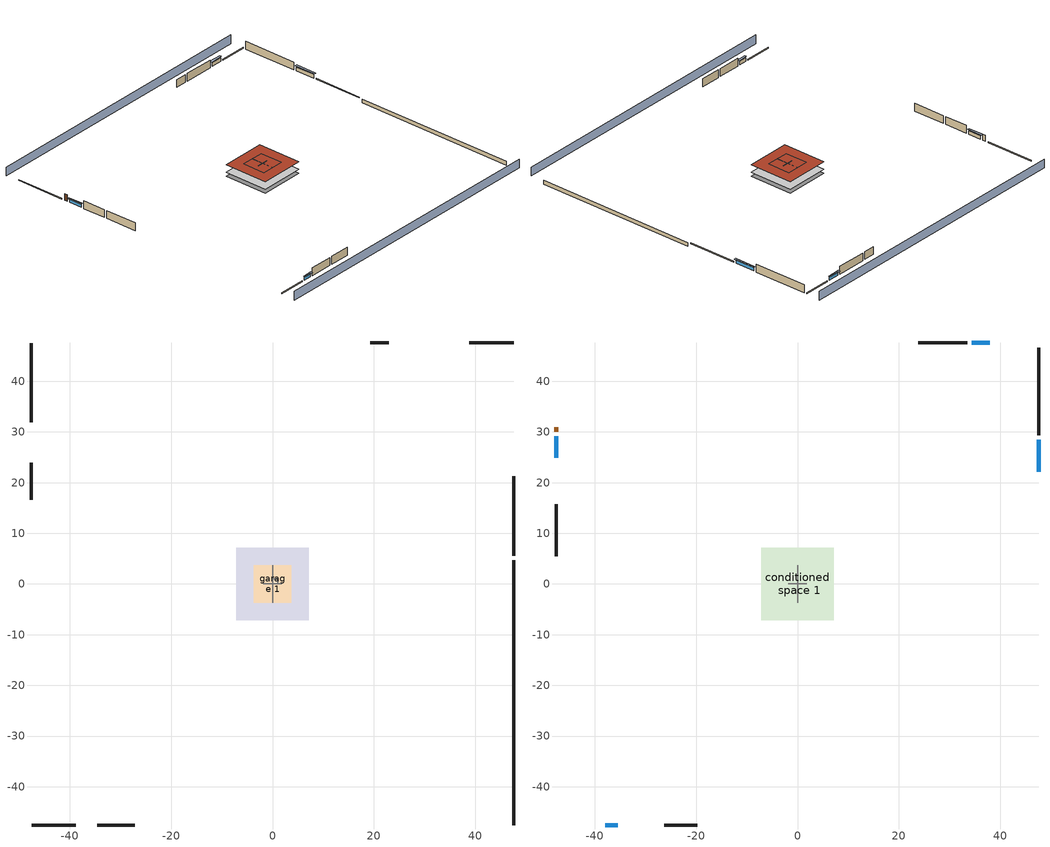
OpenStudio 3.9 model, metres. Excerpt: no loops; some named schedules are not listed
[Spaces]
garage 1
 floor foundation (Slab1 construction): -3.66,-3.66 -3.66,3.66 3.66,3.66 3.66,-3.66 z0
 wall outside (Wall1 construction): -34.54,-47.56 -27.22,-47.56 z0.3:2.74
 wall outside (Wall2 construction): -47.56,23.97 -47.56,16.65 z0.3:2.74
 wall outside (Wall9 construction): 22.93,47.56 19.27,47.56 z0.3:2.74
 wall to conditioned space 1 (Wall5 construction Reversed): 0,-3.66 0,3.66 z0.3:2.74
 wall to conditioned space 1 (Wall6 construction Reversed): 1.83,0 -1.83,0 z0.3:2.74
 roof outside (Roof1 construction): -3.66,3.66 -3.66,-3.66 3.66,-3.66 3.66,3.66 z2.74
crawlspace - vented 1
 floor foundation (Slab2 construction): -7.11,-7.11 -7.11,7.11 7.11,7.11 7.11,-7.11 z-0.91
 wall outside (RimJoist1 construction): 47.56,5.59 47.56,21.25 z0.3:0.61
 wall outside (RimJoist2 construction): -47.56,-47.56 -38.87,-47.56 z0.3:0.61
 wall outside (RimJoist3 construction): -47.56,47.56 -47.56,31.89 z0.3:0.61
 wall outside (RimJoist4 construction): 47.56,47.56 38.87,47.56 z0.3:0.61
 wall foundation (FoundationWall1 construction): 47.56,-47.56 47.56,4.66 z-0.91:0.3
central ac and furnace airloop ret air space
 floor adiabatic (AdiabaticConst): 0,0 0,1 1,1 1,0 z0
 wall adiabatic (AdiabaticConst): 0,1 0,0 1,0 1,1 0,1 z0:1
 ceiling adiabatic (AdiabaticConst): 1,0 1,1 0,1 0,0 z1
conditioned space 1
 floor to crawlspace - vented 1 (Floor1 construction): -7.11,-7.11 -7.11,7.11 7.11,7.11 7.11,-7.11 z0.3
 wall outside (Wall3 construction): 47.56,29.36 47.56,46.63 z0.3:2.74
 wall outside (Wall4 construction): -26.29,-47.56 -19.81,-47.56 z0.3:2.74
 wall outside (Wall7 construction): -47.56,15.73 -47.56,5.44 z0.3:2.74
 wall outside (Wall8 construction): 33.45,47.56 23.86,47.56 z0.3:2.74
 wall outside (AdiabaticWallConstruction): 47.56,22.18 47.56,28.43 z0.3:1.49; -37.94,-47.56 -35.47,-47.56 / -47.56,29.12 -47.56,24.9 z0.3:1.43; 37.94,47.56 34.38,47.56 z0.3:1.46
 wall outside (AdiabaticWallConstruction 1): -47.56,30.96 -47.56,30.04 z0.3:2.34
 window (WindowConstruction): 47.56,22.18 47.56,28.43 z0.3:1.49
 window (WindowConstruction 1): -37.94,-47.56 -35.47,-47.56 z0.3:1.43
 window (WindowConstruction 2): -47.56,29.12 -47.56,24.9 z0.3:1.43
 window (WindowConstruction 3): 37.94,47.56 34.38,47.56 z0.3:1.46
 door (Door): -47.56,30.96 -47.56,30.05 z0.3:2.34
 roof outside (Roof2 construction): -7.11,7.11 -7.11,-7.11 7.11,-7.11 7.11,7.11 z2.74
shading: 47.56,52.13 -47.56,52.13 / -47.56,-52.13 47.56,-52.13 z0:2.74; 47.56,28.74 47.56,21.88 48.16,21.88 48.16,28.74 z1.8; -35.16,-47.56 -38.24,-47.56 -38.24,-48.16 -35.16,-48.16 z1.74; -47.56,24.59 -47.56,29.42 -48.16,29.42 -48.16,24.59 z1.74; 34.07,47.56 38.24,47.56 38.24,48.16 34.07,48.16 z1.77
[Site]
Portland Intl Arpt_OR: Latitude {deg}=45.59; Longitude {deg}=-122.6; Time Zone {hr}=-8; Elevation {m}=33; Terrain=Suburbs; Keep Site Location Information=Yes
[Site:GroundTemperature:Shallow]
10.2558, 8.96328, 8.85977, 9.47314, 11.9355, 14.3863, 16.5111, 17.8571, 17.9714, 16.8767, 14.8061, 12.4304
[Site:WaterMainsTemperature]
Calculation Method=Schedule; Temperature Schedule=mains temperature schedule
[Building]
Building 1
[Material] Roughness=Rough
Name | Thickness {m} | Conductivity {W/m-K} | Density {kg/m3} | Specific Heat {J/kg-K} | Thermal Absorptance | Solar Absorptance | Visible Absorptance
asphalt or fiberglass shingles | 0.00635 | 0.162714 | 1121.4 | 1465.45 | 0.9 | 0.85 | 0.85
roof rigid ins | 0.00254769 | 0.029427 | 32.04 | 1214.23 | 0.9 | 0.7 | 0.7
osb sheathing 0.5 in. | 0.0127 | 0.115458 | 512.64 | 1214.23 | 0.9 | 0.6 | 0.6
roof rigid ins 1; floor rigid ins | 0.051816 | 0.029427 | 32.04 | 1214.23 | 0.9 | 0.7 | 0.7
osb sheathing 0.75 in. | 0.01905 | 0.115458 | 512.64 | 1214.23 | 0.9 | 0.7 | 0.7
roof stud and cavity | 0.2032 | 0.667294 | 78.34581 | 1123.46 | 0.9 | 0.7 | 0.7
gypsum board | 0.0127 | 0.160291 | 801 | 837.4 | 0.9 | 0.6 | 0.6
wood siding | 0.0254 | 0.102417 | 544.68 | 1172.36 | 0.9 | 0.85 | 0.85
osb sheathing 0.5 in. 1 | 0.0127 | 0.115458 | 512.64 | 1214.23 | 0.9 | 0.7 | 0.7
wall stud and cavity | 0.1397 | 0.727959 | 139.0536 | 1170.24 | 0.9 | 0.6 | 0.6
wall stud and cavity 1 | 0.1397 | 0.0782429 | 139.0536 | 1170.24 | 0.9 | 0.7 | 0.7
wall rigid ins; wall rigid ins 1 | 0.051816 | 0.029427 | 32.04 | 1214.23
wall stud and cavity 2 | 0.1397 | 0.744709 | 139.0536 | 1170.24 | 0.9 | 0.7 | 0.7
rim joist stud and cavity | 0.0508 | 0.178688 | 50.32683 | 1063.81 | 0.9 | 0.6 | 0.6
floor stud and cavity | 0.1397 | 0.0972396 | 92.3553 | 1139.71 | 0.9 | 0.7 | 0.7
floor covering | 0.0127 | 0.0433444 | 54.468 | 1339.84 | 0.9 | 0.6 | 0.6
concrete 4.0 in. | 0.1016 | 1.803125 | 2242.8 | 837.4 | 0.9 | 0.7 | 0.7
concrete 8.0 in. | 0.2032 | 1.803125 | 2242.8 | 837.4 | 0.9 | 0.7 | 0.7
soil 0.5 in. | 0.0127 | 1.3848 | 1842.3 | 418.7 | 0.9 | 0.7 | 0.7
wood siding 1; wood siding 2 | 0.0254 | 0.102417 | 544.68 | 1172.36
wall rigid ins 2 | 0.512978 | 0.029427 | 32.04 | 1214.23 | 0.9 | 0.7 | 0.7
wall stud and cavity 3 | 0.0889 | 0.380278 | 52.3479 | 1209.89 | 0.9 | 0.7 | 0.7
door material | 0.04445 | 0.0612267 | 512.64 | 1214.23 | 0.9 | 0.7 | 0.7
wall stud and cavity 4 | 0.0889 | 0.391764 | 83.0341 | 1211.67 | 0.9 | 0.7 | 0.7
furniture material conditioned space 1; furniture material garage 1 | 0.1524 | 0.115458 | 640.8 | 1214.23 | 0.9 | 0.6 | 0.6
[Construction]
Roof1 construction: asphalt or fiberglass shingles, roof rigid ins, osb sheathing 0.5 in.
Roof2 construction: asphalt or fiberglass shingles, roof rigid ins 1, osb sheathing 0.75 in., roof stud and cavity, gypsum board
Wall1 construction; Wall2 construction; Wall9 construction: wood siding, osb sheathing 0.5 in. 1, wall stud and cavity
Wall3 construction; Wall4 construction; Wall7 construction; Wall8 construction: wood siding, osb sheathing 0.5 in. 1, wall stud and cavity 1, gypsum board
Wall5 construction Reversed: gypsum board, wall stud and cavity 2, osb sheathing 0.5 in. 1, wall rigid ins
Wall6 construction Reversed: gypsum board, wall stud and cavity 2, osb sheathing 0.5 in. 1, wall rigid ins 1
RimJoist1 construction; RimJoist2 construction; RimJoist3 construction; RimJoist4 construction: wood siding, rim joist stud and cavity
Floor1 construction: floor stud and cavity, floor rigid ins, osb sheathing 0.75 in., floor covering
Slab1 construction: concrete 4.0 in.
FoundationWall1 construction: concrete 8.0 in.
Slab2 construction: soil 0.5 in.
WindowConstruction; WindowConstruction 1; WindowConstruction 2; WindowConstruction 3: WindowMaterial
AdiabaticWallConstruction: wood siding 1, wall rigid ins 2, wall stud and cavity 3, gypsum board
Door: door material
AdiabaticWallConstruction 1: wood siding 2, wall rigid ins 2, wall stud and cavity 3, gypsum board
PartitionWallConstruction: gypsum board, wall stud and cavity 4, gypsum board
furniture construction conditioned space 1: furniture material conditioned space 1
furniture construction garage 1: furniture material garage 1
AdiabaticConst: Adiabatic
[WindowMaterial:SimpleGlazingSystem]
WindowMaterial: U-Factor {W/m2-K}=2.78222; Solar Heat Gain Coefficient=0.56
[Material:NoMass]
Adiabatic: Roughness=Rough; Thermal Resistance {m2-K/W}=176.1
[ThermalZone] Multiplier=1; Use Ideal Air Loads=No
Name | Volume {m3} | Thermostat
conditioned space | 493.619 | conditioned space temperature setpoint
garage | 130.484
crawlspace - vented | 246.81
central ac and furnace airloop ret air zone | 1
[Sizing:Zone] Zone Cooling Design Supply Air Temperature Input Method=SupplyAirTemperature; Zone Cooling Design Supply Air Temperature {C}=14; Zone Cooling Design Supply Air Temperature Difference {deltaC}=11.11; Zone Heating Design Supply Air Temperature Input Method=SupplyAirTemperature; Zone Heating Design Supply Air Temperature {C}=40; Zone Heating Design Supply Air Temperature Difference {deltaC}=11.11; Zone Cooling Design Supply Air Humidity Ratio {kg-H2O/kg-air}=0.0085; Zone Heating Design Supply Air Humidity Ratio {kg-H2O/kg-air}=0.008; Cooling Design Air Flow Method=DesignDay; Heating Design Air Flow Method=DesignDay; Account for Dedicated Outdoor Air System=No; Dedicated Outdoor Air System Control Strategy=NeutralSupplyAir; Dedicated Outdoor Air Low Setpoint Temperature for Design {C}=autosize; Dedicated Outdoor Air High Setpoint Temperature for Design {C}=autosize; Zone Load Sizing Method=Sensible Load Only No Latent Load; Zone Latent Cooling Design Supply Air Humidity Ratio Input Method=HumidityRatioDifference; Zone Cooling Design Supply Air Humidity Ratio Difference {kgWater/kgDryAir}=0.005; Zone Latent Heating Design Supply Air Humidity Ratio Input Method=HumidityRatioDifference; Zone Humidification Design Supply Air Humidity Ratio Difference {kgWater/kgDryAir}=0.005; Sizing Option=Coincident
garage; crawlspace - vented; central ac and furnace airloop ret air zone
[Space]
Name | Thermal Zone | Volume {m3}
conditioned space 1 | conditioned space | 493.619
garage 1 | garage | 130.484
crawlspace - vented 1 | crawlspace - vented | 246.81
central ac and furnace airloop ret air space | central ac and furnace airloop ret air zone
[ThermostatSetpoint:DualSetpoint]
conditioned space temperature setpoint: Heating Setpoint Temperature Schedule=heating setpoint; Cooling Setpoint Temperature Schedule=cooling setpoint; Temperature Difference Between Cutout And Setpoint {deltaC}=0
[Foundation:Kiva] Wall Depth Below Slab {m}=0.2032
Name | Initial Indoor Air Temperature {C} | Wall Height Above Grade {m}
Foundation Kiva 1 | 13.4258 | 0.1016
Foundation Kiva 2 | 8.58325 | 0.3048
[Foundation:Kiva:Settings]
Soil Conductivity {W/m-K}=1.3848; Soil Density {kg/m3}=1842.3; Soil Specific Heat {J/kg-K}=418.7; Ground Solar Absorptivity=0.9; Ground Thermal Absorptivity=0.9; Ground Surface Roughness {m}=0.03; Far-Field Width {m}=40; Deep-Ground Boundary Condition=ZeroFlux; Deep-Ground Depth {m}=40; Minimum Cell Dimension {m}=0.2; Maximum Cell Growth Coefficient=3; Simulation Timestep=Timestep
[SurfaceProperty:ExposedFoundationPerimeter] Exposed Perimeter Calculation Method=TotalExposedPerimeter
Name | Total Exposed Perimeter {m}
Slab1 | 18.288
Slab2 | 52.21224
[SurfaceProperty:IncidentSolarMultiplier] Incident Solar Multiplier=1; Incident Solar Multiplier Schedule=trans schedule winter=0.85 summer=0.7
Window1; Window2; Window3; Window4
[InternalMass:Definition] Design Level Calculation Method=SurfaceArea
Name | Construction | Surface Area {m2}
partition wall mass | PartitionWallConstruction | 202.436
furniture mass conditioned space 1 | furniture construction conditioned space 1 | 80.97429
furniture mass garage 1 | furniture construction garage 1 | 5.35122
[InternalMass] Multiplier=1
Name | Internal Mass Definition | Space or SpaceType
partition wall mass | partition wall mass | conditioned space 1
furniture mass conditioned space 1 | furniture mass conditioned space 1 | conditioned space 1
furniture mass garage 1 | furniture mass garage 1 | garage 1
[Fan:SystemModel]
central ac and furnace supply fan: Availability Schedule=Always On Discrete; Design Maximum Air Flow Rate {m3/s}=0.668278; Speed Control Method=Discrete; Electric Power Minimum Flow Rate Fraction=0.2; Design Pressure Rise {Pa}=500; Motor Efficiency=1; Motor In Air Stream Fraction=1; Design Electric Power Consumption {W}=autosize; Design Power Sizing Method=PowerPerFlow; Electric Power Per Unit Flow Rate {W/(m3/s)}=1059.44; Electric Power Per Unit Flow Rate Per Unit Pressure {W-s/m3-Pa}=1.66667; Fan Total Efficiency=0.7; Motor Loss Radiative Fraction=0; Speed Flow Fraction 1=0.89477; Speed Electric Power Fraction 1=0.71637; Speed Flow Fraction 2=1; Speed Electric Power Fraction 2=1
[EnergyManagementSystem:Sensor]
Name | Output Variable or Output Meter Index Key | Output Variable or Output Meter
central_ac_and_furnace_supply_fan_s; central_ac_and_furnace_supply_fan_s_1 | central ac and furnace supply fan | Fan Electricity Energy
water_heater_amb_temp | garage | Zone Mean Air Temperature
water_heater_amb_rh | garage | Zone Air Relative Humidity
water_heater_T_set | water heater setpoint | Schedule Value
out_pb_s |  | Site Outdoor Air Barometric Pressure
out_wt_s |  | Site Outdoor Air Humidity Ratio
site_vw_s |  | Site Wind Speed
cool_season | cooling season schedule | Schedule Value
central_ac_and_furnace_airloop_Fan_RTF_s | central ac and furnace supply fan | Fan Runtime Fraction Speed 1
central_ac_and_furnace_airloop_Fan_RTF_s_1 | central ac and furnace supply fan | Fan Runtime Fraction Speed 2
central_ac_and_furnace_airloop_AH_MFR_s | Node 6 | System Node Mass Flow Rate
central_ac_and_furnace_airloop_AH_VFR_s | Node 6 | System Node Current Density Volume Flow Rate
central_ac_and_furnace_airloop_AH_Tout_s | Node 6 | System Node Temperature
central_ac_and_furnace_airloop_AH_Wout_s | Node 6 | System Node Humidity Ratio
central_ac_and_furnace_airloop_RA_T_s | Node 9 | System Node Temperature
central_ac_and_furnace_airloop_Ra_W_s | Node 9 | System Node Humidity Ratio
central_ac_and_furnace_airloop_0_DZ_T_s | crawlspace - vented | Zone Air Temperature
central_ac_and_furnace_airloop_0_DZ_W_s | crawlspace - vented | Zone Mean Air Humidity Ratio
natural_vent_s | natural vent schedule | Schedule Value
htg_sp_s | heating setpoint | Schedule Value
clg_sp_s | cooling setpoint | Schedule Value
mech_vent_range_fan_0_sch_s | mech vent range fan 0 schedule | Schedule Value
mech_vent_bath_fan_0_sch_s | mech vent bath fan 0 schedule | Schedule Value
clothes_dryer_exhaust_0_sch_s | clothes_dryer | Schedule Value
htg_load_cond |  | Heating:EnergyTransfer:Zone:CONDITIONED SPACE
clg_load_cond |  | Cooling:EnergyTransfer:Zone:CONDITIONED SPACE
htg_load_duct |  | Heating:EnergyTransfer:Zone:CENTRAL AC AND FURNACE AIRLOOP RET AIR ZONE
clg_load_duct |  | Cooling:EnergyTransfer:Zone:CENTRAL AC AND FURNACE AIRLOOP RET AIR ZONE
s_conv | Floor1 | Surface Inside Face Convection Heat Gain Energy
s_ig | Floor1 | Surface Inside Face Internal Gains Radiation Heat Gain Energy
s_sol | Floor1 | Surface Inside Face Solar Radiation Heat Gain Energy
s_lgt | Floor1 | Surface Inside Face Lights Radiation Heat Gain Energy
s_surf | Floor1 | Surface Inside Face Net Surface Thermal Radiation Heat Gain Energy
s_conv_1 | Roof2 | Surface Inside Face Convection Heat Gain Energy
s_ig_1 | Roof2 | Surface Inside Face Internal Gains Radiation Heat Gain Energy
s_sol_1 | Roof2 | Surface Inside Face Solar Radiation Heat Gain Energy
s_lgt_1 | Roof2 | Surface Inside Face Lights Radiation Heat Gain Energy
s_surf_1 | Roof2 | Surface Inside Face Net Surface Thermal Radiation Heat Gain Energy
ss_sol | Door1 | Surface Inside Face Solar Radiation Heat Gain Energy
ss_lgt | Door1 | Surface Inside Face Lights Radiation Heat Gain Energy
ss_conv | Door1 | Surface Inside Face Convection Heat Gain Energy
ss_ig | Door1 | Surface Inside Face Internal Gains Radiation Heat Gain Energy
ss_surf | Door1 | Surface Inside Face Net Surface Thermal Radiation Heat Gain Energy
ss_conv_1 | Window1 | Surface Inside Face Convection Heat Gain Energy
ss_ig_1 | Window1 | Surface Inside Face Internal Gains Radiation Heat Gain Energy
ss_surf_1 | Window1 | Surface Inside Face Net Surface Thermal Radiation Heat Gain Energy
ss_trans_in | Window1 | Surface Window Transmitted Solar Radiation Rate
ss_back_out | Window1 | Surface Window Shortwave from Zone Back Out Window Heat Transfer Rate
ss_trans_out | Window1 | Surface Inside Face Initial Transmitted Diffuse Transmitted Out Window Solar Radiation Rate
ss_conv_2 | Window2 | Surface Inside Face Convection Heat Gain Energy
ss_ig_2 | Window2 | Surface Inside Face Internal Gains Radiation Heat Gain Energy
ss_surf_2 | Window2 | Surface Inside Face Net Surface Thermal Radiation Heat Gain Energy
ss_trans_in_1 | Window2 | Surface Window Transmitted Solar Radiation Rate
ss_back_out_1 | Window2 | Surface Window Shortwave from Zone Back Out Window Heat Transfer Rate
ss_trans_out_1 | Window2 | Surface Inside Face Initial Transmitted Diffuse Transmitted Out Window Solar Radiation Rate
ss_conv_3 | Window3 | Surface Inside Face Convection Heat Gain Energy
ss_ig_3 | Window3 | Surface Inside Face Internal Gains Radiation Heat Gain Energy
ss_surf_3 | Window3 | Surface Inside Face Net Surface Thermal Radiation Heat Gain Energy
ss_trans_in_2 | Window3 | Surface Window Transmitted Solar Radiation Rate
ss_back_out_2 | Window3 | Surface Window Shortwave from Zone Back Out Window Heat Transfer Rate
ss_trans_out_2 | Window3 | Surface Inside Face Initial Transmitted Diffuse Transmitted Out Window Solar Radiation Rate
ss_conv_4 | Window4 | Surface Inside Face Convection Heat Gain Energy
ss_ig_4 | Window4 | Surface Inside Face Internal Gains Radiation Heat Gain Energy
ss_surf_4 | Window4 | Surface Inside Face Net Surface Thermal Radiation Heat Gain Energy
ss_trans_in_3 | Window4 | Surface Window Transmitted Solar Radiation Rate
ss_back_out_3 | Window4 | Surface Window Shortwave from Zone Back Out Window Heat Transfer Rate
ss_trans_out_3 | Window4 | Surface Inside Face Initial Transmitted Diffuse Transmitted Out Window Solar Radiation Rate
s_conv_2 | Wall3 | Surface Inside Face Convection Heat Gain Energy
s_ig_2 | Wall3 | Surface Inside Face Internal Gains Radiation Heat Gain Energy
[OtherEquipment:Definition] Design Level Calculation Method=EquipmentLevel
Name | Design Level {W} | Fraction Latent | Fraction Radiant | Fraction Lost
water heater sens; central ac and furnace airloop_0 SupSensLkToCond; central ac and furnace airloop_0 SupCondToLv; central ac and furnace airloop_0 RetCondToRP; central ac and furnace airloop_0 RetSensLkToRP; central ac and furnace airloop_0 SupCondToDZ; central ac and furnace airloop_0 RetCondToDZ; central ac and furnace airloop_0 SupSensLkToDZ; mech vent house fan sensible load | 0 | 0 | 0 | 0
water heater lat; central ac and furnace airloop_0 SupLatLkToCond; central ac and furnace airloop_0 RetLatLkToRP; central ac and furnace airloop_0 SupLatLkToDZ; mech vent house fan latent load | 0 | 1 | 0 | 0
water heater energy adjustment1 | 0.01 | 0 | 0 | 1
clothes dryer 2 | 0 | 0.015 | 0.081 | 0.85
cooking range 2 | 1558.77 | 0.16 | 0.384 | 0.2
misc lighting | 119.402 | 0 | 0 | 1
general water use sensible | -43.4886 | 0 | 0.6 | 0
general water use latent | 44.1266 | 1 | 0 | 0
[OtherEquipment]
Name | Other Equipment Definition | Space or SpaceType | Schedule | Fuel Type
water heater sens | water heater sens | garage 1 | Always On Discrete
water heater lat | water heater lat | garage 1 | Always On Discrete
water heater energy adjustment1 | water heater energy adjustment1 | garage 1 | Always On Discrete | Electricity
clothes dryer 1 | clothes dryer 2 | conditioned space 1 | clothes_dryer | Electricity
cooking range 1 | cooking range 2 | conditioned space 1 | cooking_range | NaturalGas
misc lighting | misc lighting | conditioned space 1 | misc lighting schedule | NaturalGas
general water use sensible | general water use sensible | conditioned space 1 | general water use schedule
general water use latent | general water use latent | conditioned space 1 | general water use schedule
central ac and furnace airloop_0 SupSensLkToCond | central ac and furnace airloop_0 SupSensLkToCond | conditioned space 1 | Always On Discrete
central ac and furnace airloop_0 SupLatLkToCond | central ac and furnace airloop_0 SupLatLkToCond | conditioned space 1 | Always On Discrete
central ac and furnace airloop_0 SupCondToLv | central ac and furnace airloop_0 SupCondToLv | conditioned space 1 | Always On Discrete
central ac and furnace airloop_0 RetCondToRP | central ac and furnace airloop_0 RetCondToRP | central ac and furnace airloop ret air space | Always On Discrete
central ac and furnace airloop_0 RetSensLkToRP | central ac and furnace airloop_0 RetSensLkToRP | central ac and furnace airloop ret air space | Always On Discrete
central ac and furnace airloop_0 RetLatLkToRP | central ac and furnace airloop_0 RetLatLkToRP | central ac and furnace airloop ret air space | Always On Discrete
central ac and furnace airloop_0 SupCondToDZ | central ac and furnace airloop_0 SupCondToDZ | crawlspace - vented 1 | Always On Discrete
central ac and furnace airloop_0 RetCondToDZ | central ac and furnace airloop_0 RetCondToDZ | crawlspace - vented 1 | Always On Discrete
central ac and furnace airloop_0 SupSensLkToDZ | central ac and furnace airloop_0 SupSensLkToDZ | crawlspace - vented 1 | Always On Discrete
central ac and furnace airloop_0 SupLatLkToDZ | central ac and furnace airloop_0 SupLatLkToDZ | crawlspace - vented 1 | Always On Discrete
mech vent house fan sensible load | mech vent house fan sensible load | conditioned space 1 | Always On Discrete
mech vent house fan latent load | mech vent house fan latent load | conditioned space 1 | Always On Discrete
[ElectricEquipment:Definition] Design Level Calculation Method=EquipmentLevel
Name | Design Level {W} | Fraction Latent | Fraction Radiant | Fraction Lost
clothes washer | 226.523 | 0.03 | 0.162 | 0.7
clothes dryer | 5164.67 | 0.015 | 0.081 | 0.85
fridge | 46.9578 | 0 | 0.6 | 0
cooking range | 53.1874 | 0.16 | 0.384 | 0.2
misc tv | 210.45 | 0 | 0.6 | 0
misc plug loads | 173.793 | 0.021 | 0.558 | 0.049
whole house fan; mech vent house fan | 0 | 0 | 0 | 1
mech vent house fan cfis | 0 | 0 | 0 | 0
mech vent range fan 0 | 30 | 0 | 0 | 1
mech vent bath fan 0 | 15 | 0 | 0 | 1
[ElectricEquipment] Space or SpaceType=conditioned space 1
Name | Electric Equipment Definition | Schedule
clothes washer | clothes washer | clothes_washer
clothes dryer | clothes dryer | clothes_dryer
fridge | fridge | fridge schedule
cooking range | cooking range | cooking_range
misc tv | misc tv | plug_loads_tv
misc plug loads | misc plug loads | plug_loads_other
whole house fan | whole house fan | Always On Discrete
mech vent house fan | mech vent house fan | mech vent house fan schedule
mech vent house fan cfis | mech vent house fan cfis | mech vent house fan cfis schedule
mech vent range fan 0 | mech vent range fan 0 | mech vent range fan 0 schedule
mech vent bath fan 0 | mech vent bath fan 0 | mech vent bath fan 0 schedule
[WaterUse:Equipment:Definition]
clothes washer: Peak Flow Rate {m3/s}=7.71257e-06
[Lights:Definition] Design Level Calculation Method=LightingLevel; Fraction Radiant=0.6; Fraction Visible=0.2; Return Air Fraction=0
Name | Lighting Level {W}
interior lighting | 1154.66
garage lighting | 48.9553
[Lights] Fraction Replaceable=1
Name | Lights Definition | Space or SpaceType | Schedule
interior lighting | interior lighting | conditioned space 1 | lighting_interior
garage lighting | garage lighting | garage 1 | lighting_garage
[Exterior:Lights:Definition]
exterior lighting: Design Level {W}=48.0871
[Exterior:Lights]
exterior lighting: Exterior Lights Definition=exterior lighting; Schedule=exterior lighting schedule
[People:Definition]
occupants: Number of People Calculation Method=People; Number of People {people}=2; Fraction Radiant=0.314171; Sensible Heat Fraction=0.56303; Carbon Dioxide Generation Rate {m3/s-W}=0; Enable ASHRAE 55 Comfort Warnings=No; Mean Radiant Temperature Calculation Type=EnclosureAveraged
[People]
occupants: People Definition=occupants; Space or SpaceType=conditioned space 1; Number of People Schedule=occupants; Activity Level Schedule=occupants activity schedule; Multiplier=1
[ZoneMixing] Schedule=Always On Continuous; Design Flow Rate Calculation Method=Flow/Zone; Design Flow Rate {m3/s}=0
Name | Zone or Space | Source Zone or Space
central ac and furnace airloop_0 ZoneMixDZToCond mix | conditioned space | crawlspace - vented
central ac and furnace airloop_0 ZoneMixCondToDZ mix | crawlspace - vented | conditioned space
[SpaceInfiltration:DesignFlowRate] Schedule=Always On Discrete
Name | Space or SpaceType | Design Flow Rate Calculation Method | Design Flow Rate {m3/s} | Air Changes per Hour {1/hr} | Constant Term Coefficient | Temperature Term Coefficient | Velocity Term Coefficient | Velocity Squared Term Coefficient
natural vent flow; whole house fan flow; infil flow | conditioned space 1 | Flow/Space | 0
infil crawlspace - vented 1 | crawlspace - vented 1 | AirChanges/Hour |  | 2.6013 | 1 | 0 | 0 | 0
crawlspace_vented 1 duct leakage imbalance infil flow | crawlspace - vented 1 | Flow/Space | 0
[SpaceInfiltration:EffectiveLeakageArea]
infil garage 1: Space or SpaceType=garage 1; Schedule=Always On Discrete; Effective Air Leakage Area {cm2}=679.592; Stack Coefficient=0.000129147; Wind Coefficient=4.64657e-05
